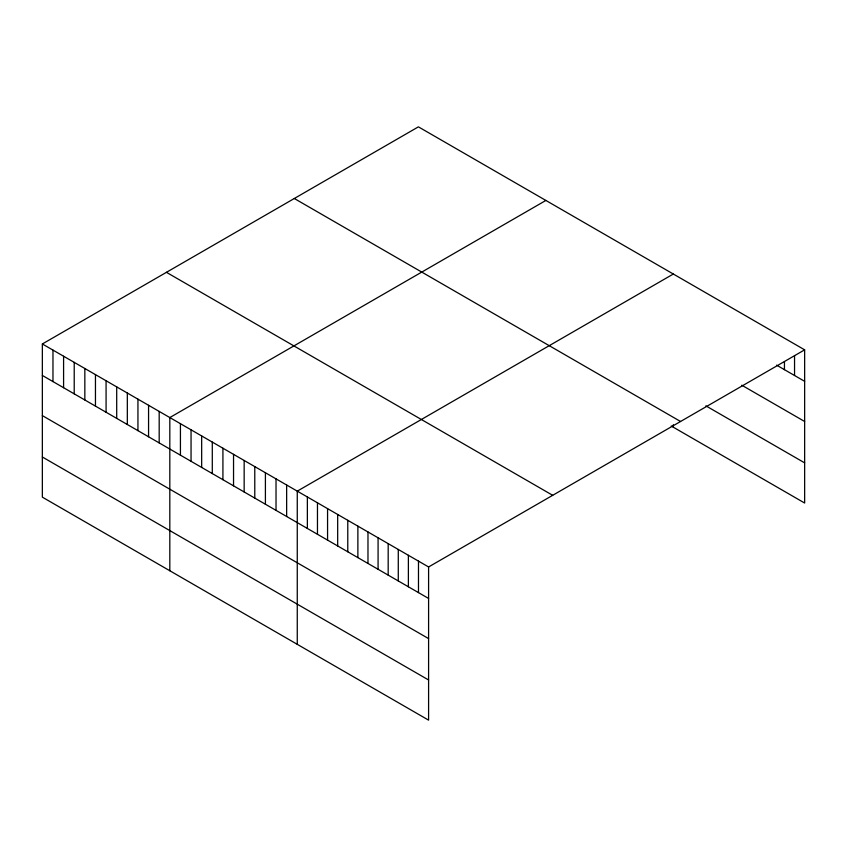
<?xml version="1.0" encoding="UTF-8"?>
<svg xmlns="http://www.w3.org/2000/svg" width="847" height="847" viewBox="0 0 847 847"><rect width="100%" height="100%" fill="white"/><g stroke="black" fill="none" stroke-linecap="round" stroke-linejoin="round"><path stroke-width="1.27" d="M42.35 343.967L428.593 566.961L428.593 720.151L42.35 497.157L42.35 343.967L418.407 126.849L804.65 349.843L804.65 503.033L671.205 425.988M545.87 200.443L169.813 417.56L169.813 570.74M673.333 274.026L297.265 491.144L297.265 644.334M428.593 566.961L804.65 349.843M776.593 365.131L804.65 381.33M741.792 385.205L804.65 421.488M705.879 405.84L804.65 462.864M294.311 198.505L680.554 421.488M166.446 272.321L552.689 495.315M42.35 375.454L428.593 598.448M42.35 415.612L428.593 638.606M42.35 456.999L428.593 679.982M794.55 355.814L794.55 375.496M784.449 361.796L784.449 369.663M673.333 424.707L673.333 427.216M418.482 561.127L418.482 592.614M408.381 555.293L408.381 586.78M398.281 549.47L398.281 580.947M388.18 543.636L388.18 575.113M378.08 537.803L378.08 569.29M367.979 531.969L367.979 563.456M357.879 526.135L357.879 557.622M347.778 520.302L347.778 551.789M337.678 514.478L337.678 545.955M327.567 508.645L327.567 540.121M317.466 502.811L317.466 534.298M307.366 496.977L307.366 528.464M286.646 485.013L286.646 516.501M276.027 478.883L276.027 510.36M265.407 472.753L265.407 504.23M254.778 466.612L254.778 498.1M244.158 460.482L244.158 491.969M233.539 454.352L233.539 485.839M222.92 448.222L222.92 479.698M212.29 442.092L212.29 473.568M201.671 435.951L201.671 467.438M191.051 429.821L191.051 461.308M180.432 423.691L180.432 455.178M159.183 411.43L159.183 442.907M148.564 405.29L148.564 436.777M137.945 399.159L137.945 430.647M127.325 393.029L127.325 424.516M116.706 386.899L116.706 418.376M106.076 380.769L106.076 412.245M95.457 374.628L95.457 406.115M84.838 368.498L84.838 399.985M74.218 362.368L74.218 393.855M63.589 356.238L63.589 387.714M52.969 350.107L52.969 381.584"/></g></svg>
